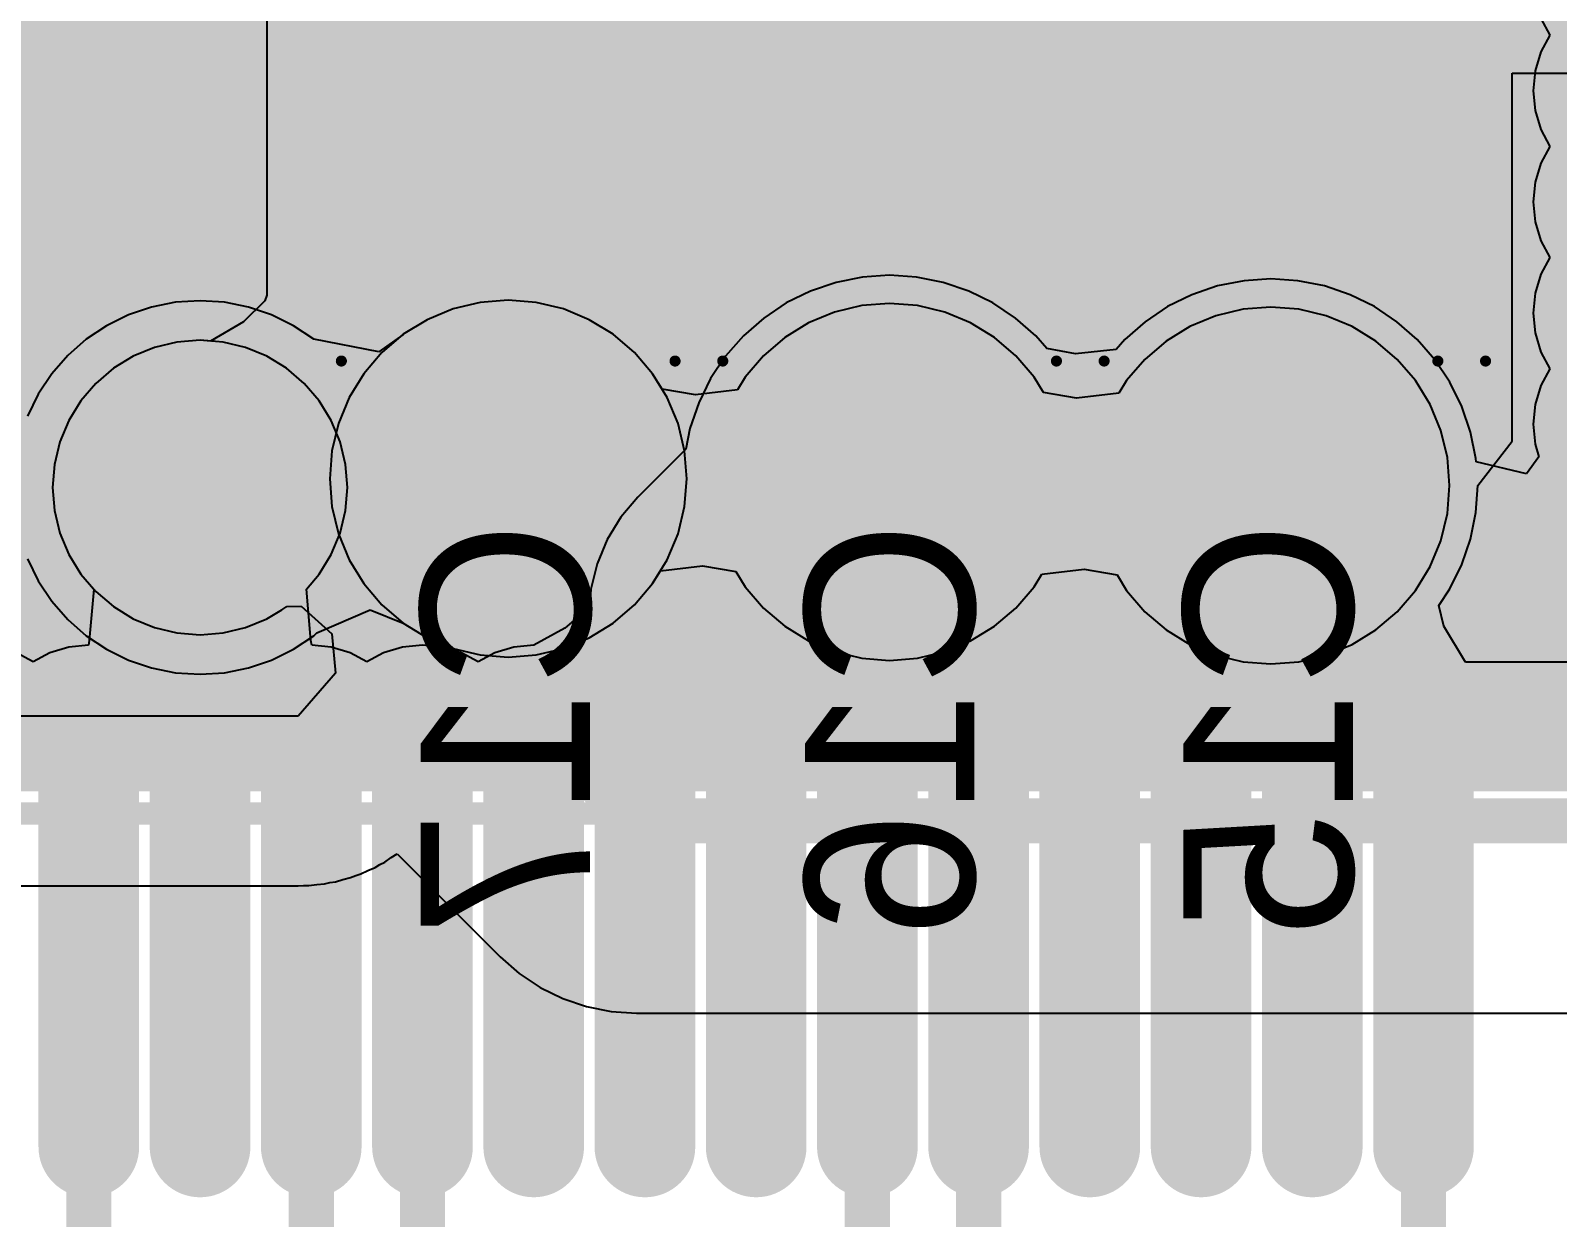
# Model space of a CAD drawing. Header units: millimetres. Extents: x 5.97 to 14.78, y 3.86 to 11.35.
# Drawn here: x 11.038 to 11.3082, y 6.4648 to 6.6749 of the extents above; entities that cross this region are included whole.
import ezdxf

# ---------------------------------------------------------------- set-up
doc = ezdxf.new("R2010")
doc.units = ezdxf.units.MM
doc.header["$MEASUREMENT"] = 0
for name, color, linetype in [('BottomLayer', 5, 'Continuous'), ('BottomOverlay', 54, 'Continuous'), ('BottomPaste', 16, 'Continuous'), ('BottomSolder', 6, 'Continuous'), ('Mechanical13', 56, 'Continuous'), ('Mechanical15', 56, 'Continuous'), ('Mechanical2', 216, 'Continuous'), ('MidLayer1', 16, 'Continuous'), ('MidLayer2', 76, 'Continuous'), ('MultiLayer', 9, 'Continuous'), ('TopLayer', 1, 'Continuous'), ('TopOverlay', 2, 'Continuous'), ('TopPaste', 8, 'Continuous'), ('TopSolder', 216, 'Continuous')]:
    doc.layers.add(name, color=color, linetype=linetype)

# ---------------------------------------------------------------- blocks, each defined once
blk = doc.blocks.new('TQG144_M_139')
at = {"layer": 'Mechanical13', "const_width": 0.00394}
blk.add_lwpolyline([(0.3937, 0.3937), (-0.3937, 0.3937)], dxfattribs=at)
at = {"layer": 'Mechanical13'}
for points, const_width in [([(-0.33858, 0.35827, 1), (-0.37795, 0.35827, 1)], 0.00394), ([(-0.33957, 0.35827, 1), (-0.3376, 0.35827, 1)], 0.00197)]:
    blk.add_lwpolyline(points, format="xyb", close=True, dxfattribs=dict(at, const_width=const_width))
at = {"layer": 'TopLayer', "const_width": 0.01181}
for points in [[(-0.34449, 0.45276), (-0.34449, 0.38189)], [(-0.3248, 0.45276), (-0.3248, 0.38189)], [(-0.30512, 0.45276), (-0.30512, 0.38189)], [(-0.28543, 0.45276), (-0.28543, 0.38189)], [(-0.26575, 0.45276), (-0.26575, 0.38189)], [(-0.24606, 0.45276), (-0.24606, 0.38189)], [(-0.22638, 0.45276), (-0.22638, 0.38189)], [(-0.20669, 0.45276), (-0.20669, 0.38189)], [(-0.18701, 0.45276), (-0.18701, 0.38189)], [(-0.16732, 0.45276), (-0.16732, 0.38189)], [(-0.14764, 0.45276), (-0.14764, 0.38189)], [(-0.12795, 0.45276), (-0.12795, 0.38189)], [(-0.10827, 0.45276), (-0.10827, 0.38189)]]:
    blk.add_lwpolyline(points, dxfattribs=at)
at = {"layer": 'TopLayer', "const_width": 0.00591}
for points in [[(-0.34744, 0.45276, 1), (-0.34154, 0.45276, 1)], [(-0.32776, 0.45276, 1), (-0.32185, 0.45276, 1)], [(-0.30807, 0.45276, 1), (-0.30217, 0.45276, 1)], [(-0.28839, 0.45276, 1), (-0.28248, 0.45276, 1)], [(-0.2687, 0.45276, 1), (-0.2628, 0.45276, 1)], [(-0.24902, 0.45276, 1), (-0.24311, 0.45276, 1)], [(-0.22933, 0.45276, 1), (-0.22343, 0.45276, 1)], [(-0.20965, 0.45276, 1), (-0.20374, 0.45276, 1)], [(-0.18996, 0.45276, 1), (-0.18406, 0.45276, 1)], [(-0.17028, 0.45276, 1), (-0.16437, 0.45276, 1)], [(-0.15059, 0.45276, 1), (-0.14469, 0.45276, 1)], [(-0.13091, 0.45276, 1), (-0.125, 0.45276, 1)], [(-0.11122, 0.45276, 1), (-0.10532, 0.45276, 1)], [(-0.34744, 0.38189, 1), (-0.34154, 0.38189, 1)], [(-0.32776, 0.38189, 1), (-0.32185, 0.38189, 1)], [(-0.30807, 0.38189, 1), (-0.30217, 0.38189, 1)], [(-0.28839, 0.38189, 1), (-0.28248, 0.38189, 1)], [(-0.2687, 0.38189, 1), (-0.2628, 0.38189, 1)], [(-0.24902, 0.38189, 1), (-0.24311, 0.38189, 1)], [(-0.22933, 0.38189, 1), (-0.22343, 0.38189, 1)], [(-0.20965, 0.38189, 1), (-0.20374, 0.38189, 1)], [(-0.18996, 0.38189, 1), (-0.18406, 0.38189, 1)], [(-0.17028, 0.38189, 1), (-0.16437, 0.38189, 1)], [(-0.15059, 0.38189, 1), (-0.14469, 0.38189, 1)], [(-0.13091, 0.38189, 1), (-0.125, 0.38189, 1)], [(-0.11122, 0.38189, 1), (-0.10532, 0.38189, 1)]]:
    blk.add_lwpolyline(points, format="xyb", close=True, dxfattribs=at)
at = {"layer": 'TopOverlay', "const_width": 0.00787}
for points in [[(-0.36024, 0.36024), (-0.36024, -0.36024)], [(0.36024, 0.36024), (-0.36024, 0.36024)]]:
    blk.add_lwpolyline(points, dxfattribs=at)
at = {"layer": 'TopOverlay'}
for points, const_width in [([(-0.3622, 0.36024, 1), (-0.35827, 0.36024, 1)], 0.00394), ([(-0.3622, 0.36024, 1), (-0.35827, 0.36024, 1)], 0.00394), ([(-0.30906, 0.32087, 1), (-0.33268, 0.32087, 1)], 0.02362), ([(-0.33858, 0.32087, 1), (-0.32677, 0.32087, 1)], 0.01181), ([(-0.31496, 0.32087, 1), (-0.30315, 0.32087, 1)], 0.01181)]:
    blk.add_lwpolyline(points, format="xyb", close=True, dxfattribs=dict(at, const_width=const_width))
at = {"layer": 'TopPaste', "const_width": 0.01781}
for points in [[(-0.34449, 0.45276), (-0.34449, 0.38189)], [(-0.3248, 0.45276), (-0.3248, 0.38189)], [(-0.30512, 0.45276), (-0.30512, 0.38189)], [(-0.28543, 0.45276), (-0.28543, 0.38189)], [(-0.26575, 0.45276), (-0.26575, 0.38189)], [(-0.24606, 0.45276), (-0.24606, 0.38189)], [(-0.22638, 0.45276), (-0.22638, 0.38189)], [(-0.20669, 0.45276), (-0.20669, 0.38189)], [(-0.18701, 0.45276), (-0.18701, 0.38189)], [(-0.16732, 0.45276), (-0.16732, 0.38189)], [(-0.14764, 0.45276), (-0.14764, 0.38189)], [(-0.12795, 0.45276), (-0.12795, 0.38189)], [(-0.10827, 0.45276), (-0.10827, 0.38189)]]:
    blk.add_lwpolyline(points, dxfattribs=at)
at = {"layer": 'TopPaste', "const_width": 0.00891}
for points in [[(-0.34894, 0.45276, 1), (-0.34004, 0.45276, 1)], [(-0.32926, 0.45276, 1), (-0.32035, 0.45276, 1)], [(-0.30957, 0.45276, 1), (-0.30067, 0.45276, 1)], [(-0.28989, 0.45276, 1), (-0.28098, 0.45276, 1)], [(-0.2702, 0.45276, 1), (-0.2613, 0.45276, 1)], [(-0.25052, 0.45276, 1), (-0.24161, 0.45276, 1)], [(-0.23083, 0.45276, 1), (-0.22193, 0.45276, 1)], [(-0.21115, 0.45276, 1), (-0.20224, 0.45276, 1)], [(-0.19146, 0.45276, 1), (-0.18256, 0.45276, 1)], [(-0.17178, 0.45276, 1), (-0.16287, 0.45276, 1)], [(-0.15209, 0.45276, 1), (-0.14319, 0.45276, 1)], [(-0.13241, 0.45276, 1), (-0.1235, 0.45276, 1)], [(-0.11272, 0.45276, 1), (-0.10382, 0.45276, 1)], [(-0.34894, 0.38189, 1), (-0.34004, 0.38189, 1)], [(-0.32926, 0.38189, 1), (-0.32035, 0.38189, 1)], [(-0.30957, 0.38189, 1), (-0.30067, 0.38189, 1)], [(-0.28989, 0.38189, 1), (-0.28098, 0.38189, 1)], [(-0.2702, 0.38189, 1), (-0.2613, 0.38189, 1)], [(-0.25052, 0.38189, 1), (-0.24161, 0.38189, 1)], [(-0.23083, 0.38189, 1), (-0.22193, 0.38189, 1)], [(-0.21115, 0.38189, 1), (-0.20224, 0.38189, 1)], [(-0.19146, 0.38189, 1), (-0.18256, 0.38189, 1)], [(-0.17178, 0.38189, 1), (-0.16287, 0.38189, 1)], [(-0.15209, 0.38189, 1), (-0.14319, 0.38189, 1)], [(-0.13241, 0.38189, 1), (-0.1235, 0.38189, 1)], [(-0.11272, 0.38189, 1), (-0.10382, 0.38189, 1)]]:
    blk.add_lwpolyline(points, format="xyb", close=True, dxfattribs=at)
at = {"layer": 'TopSolder', "const_width": 0.01681}
for points in [[(-0.34449, 0.45276), (-0.34449, 0.38189)], [(-0.3248, 0.45276), (-0.3248, 0.38189)], [(-0.30512, 0.45276), (-0.30512, 0.38189)], [(-0.28543, 0.45276), (-0.28543, 0.38189)], [(-0.26575, 0.45276), (-0.26575, 0.38189)], [(-0.24606, 0.45276), (-0.24606, 0.38189)], [(-0.22638, 0.45276), (-0.22638, 0.38189)], [(-0.20669, 0.45276), (-0.20669, 0.38189)], [(-0.18701, 0.45276), (-0.18701, 0.38189)], [(-0.16732, 0.45276), (-0.16732, 0.38189)], [(-0.14764, 0.45276), (-0.14764, 0.38189)], [(-0.12795, 0.45276), (-0.12795, 0.38189)], [(-0.10827, 0.45276), (-0.10827, 0.38189)]]:
    blk.add_lwpolyline(points, dxfattribs=at)
at = {"layer": 'TopSolder', "const_width": 0.00841}
for points in [[(-0.34869, 0.45276, 1), (-0.34029, 0.45276, 1)], [(-0.32901, 0.45276, 1), (-0.3206, 0.45276, 1)], [(-0.30932, 0.45276, 1), (-0.30092, 0.45276, 1)], [(-0.28964, 0.45276, 1), (-0.28123, 0.45276, 1)], [(-0.26995, 0.45276, 1), (-0.26155, 0.45276, 1)], [(-0.25027, 0.45276, 1), (-0.24186, 0.45276, 1)], [(-0.23058, 0.45276, 1), (-0.22218, 0.45276, 1)], [(-0.2109, 0.45276, 1), (-0.20249, 0.45276, 1)], [(-0.19121, 0.45276, 1), (-0.18281, 0.45276, 1)], [(-0.17153, 0.45276, 1), (-0.16312, 0.45276, 1)], [(-0.15184, 0.45276, 1), (-0.14344, 0.45276, 1)], [(-0.13216, 0.45276, 1), (-0.12375, 0.45276, 1)], [(-0.11247, 0.45276, 1), (-0.10407, 0.45276, 1)], [(-0.34869, 0.38189, 1), (-0.34029, 0.38189, 1)], [(-0.32901, 0.38189, 1), (-0.3206, 0.38189, 1)], [(-0.30932, 0.38189, 1), (-0.30092, 0.38189, 1)], [(-0.28964, 0.38189, 1), (-0.28123, 0.38189, 1)], [(-0.26995, 0.38189, 1), (-0.26155, 0.38189, 1)], [(-0.25027, 0.38189, 1), (-0.24186, 0.38189, 1)], [(-0.23058, 0.38189, 1), (-0.22218, 0.38189, 1)], [(-0.2109, 0.38189, 1), (-0.20249, 0.38189, 1)], [(-0.19121, 0.38189, 1), (-0.18281, 0.38189, 1)], [(-0.17153, 0.38189, 1), (-0.16312, 0.38189, 1)], [(-0.15184, 0.38189, 1), (-0.14344, 0.38189, 1)], [(-0.13216, 0.38189, 1), (-0.12375, 0.38189, 1)], [(-0.11247, 0.38189, 1), (-0.10407, 0.38189, 1)]]:
    blk.add_lwpolyline(points, format="xyb", close=True, dxfattribs=at)
blk = doc.blocks.new('0603C_B_195')
at = {"layer": 'BottomLayer'}
for points in [[(-0.04331, 0.0187), (-0.04331, -0.0187), (-0.00984, 0.0187), (-0.00984, -0.0187)], [(0.00984, 0.0187), (0.00984, -0.0187), (0.04331, 0.0187), (0.04331, -0.0187)]]:
    blk.add_solid(points, dxfattribs=at)
at = {"layer": 'BottomOverlay', "const_width": 0.00394}
for points in [[(0.05315, 0.02362), (-0.05315, 0.02362)], [(-0.05315, -0.02362), (-0.05315, 0.02362)], [(0.05315, -0.02362), (0.05315, 0.02362)], [(0.05315, -0.02362), (-0.05315, -0.02362)]]:
    blk.add_lwpolyline(points, dxfattribs=at)
at = {"layer": 'BottomOverlay', "const_width": 0.00197}
for points in [[(-0.05413, 0.02362, 1), (-0.05217, 0.02362, 1)], [(-0.05413, 0.02362, 1), (-0.05217, 0.02362, 1)], [(0.05217, 0.02362, 1), (0.05413, 0.02362, 1)], [(0.05217, 0.02362, 1), (0.05413, 0.02362, 1)], [(-0.05413, -0.02362, 1), (-0.05217, -0.02362, 1)], [(-0.05413, -0.02362, 1), (-0.05217, -0.02362, 1)], [(0.05217, -0.02362, 1), (0.05413, -0.02362, 1)], [(0.05217, -0.02362, 1), (0.05413, -0.02362, 1)]]:
    blk.add_lwpolyline(points, format="xyb", close=True, dxfattribs=at)
at = {"layer": 'BottomPaste'}
for points in [[(-0.04631, 0.0217), (-0.04631, -0.0217), (-0.00684, 0.0217), (-0.00684, -0.0217)], [(0.00684, 0.0217), (0.00684, -0.0217), (0.04631, 0.0217), (0.04631, -0.0217)]]:
    blk.add_solid(points, dxfattribs=at)
at = {"layer": 'BottomSolder'}
for points in [[(-0.04581, 0.0212), (-0.04581, -0.0212), (-0.00734, 0.0212), (-0.00734, -0.0212)], [(0.00734, 0.0212), (0.00734, -0.0212), (0.04581, 0.0212), (0.04581, -0.0212)]]:
    blk.add_solid(points, dxfattribs=at)
at = {"layer": 'Mechanical13', "const_width": 0.00394}
for points in [[(-0.03346, -0.01772), (-0.03346, 0.01772)], [(0.03346, 0.01772), (-0.03346, 0.01772)], [(0.03346, -0.01772), (0.03346, 0.01772)], [(0.03346, -0.01772), (-0.03346, -0.01772)]]:
    blk.add_lwpolyline(points, dxfattribs=at)
at = {"layer": 'Mechanical13', "const_width": 0.00197}
for points in [[(-0.03445, 0.01772, 1), (-0.03248, 0.01772, 1)], [(-0.03445, 0.01772, 1), (-0.03248, 0.01772, 1)], [(0.03248, 0.01772, 1), (0.03445, 0.01772, 1)], [(0.03248, 0.01772, 1), (0.03445, 0.01772, 1)], [(-0.03445, -0.01772, 1), (-0.03248, -0.01772, 1)], [(-0.03445, -0.01772, 1), (-0.03248, -0.01772, 1)], [(0.03248, -0.01772, 1), (0.03445, -0.01772, 1)], [(0.03248, -0.01772, 1), (0.03445, -0.01772, 1)]]:
    blk.add_lwpolyline(points, format="xyb", close=True, dxfattribs=at)
at = {"layer": 'Mechanical15'}
for points, const_width in [([(-0.05315, -0.02953), (-0.05315, 0.02953)], 0.00197), ([(0.05315, 0.02953), (-0.05315, 0.02953)], 0.00197), ([(0.05315, -0.02953), (0.05315, 0.02953)], 0.00197), ([(0, -0.01772), (0, 0.01772)], 0.00394), ([(0.01772, 0), (-0.01772, 0)], 0.00394), ([(0.05315, -0.02953), (-0.05315, -0.02953)], 0.00197)]:
    blk.add_lwpolyline(points, dxfattribs=dict(at, const_width=const_width))
for points, const_width in [([(-0.05364, 0.02953, 1), (-0.05266, 0.02953, 1)], 0.000984), ([(-0.05364, 0.02953, 1), (-0.05266, 0.02953, 1)], 0.000984), ([(0.05266, 0.02953, 1), (0.05364, 0.02953, 1)], 0.000984), ([(0.05266, 0.02953, 1), (0.05364, 0.02953, 1)], 0.000984), ([(-0.00098, 0.01772, 1), (0.00098, 0.01772, 1)], 0.00197), ([(-0.0187, 0, 1), (-0.01673, 0, 1)], 0.00197), ([(0.01673, 0, 1), (0.0187, 0, 1)], 0.00197), ([(-0.00098, -0.01772, 1), (0.00098, -0.01772, 1)], 0.00197), ([(-0.05364, -0.02953, 1), (-0.05266, -0.02953, 1)], 0.000984), ([(-0.05364, -0.02953, 1), (-0.05266, -0.02953, 1)], 0.000984), ([(0.05266, -0.02953, 1), (0.05364, -0.02953, 1)], 0.000984), ([(0.05266, -0.02953, 1), (0.05364, -0.02953, 1)], 0.000984)]:
    blk.add_lwpolyline(points, format="xyb", close=True, dxfattribs=dict(at, const_width=const_width))
blk = doc.blocks.new('0603C_B_198')
at = {"layer": 'BottomLayer'}
for points in [[(-0.04331, 0.0187), (-0.04331, -0.0187), (-0.00984, 0.0187), (-0.00984, -0.0187)], [(0.00984, 0.0187), (0.00984, -0.0187), (0.04331, 0.0187), (0.04331, -0.0187)]]:
    blk.add_solid(points, dxfattribs=at)
at = {"layer": 'BottomOverlay', "const_width": 0.00394}
for points in [[(0.05315, 0.02362), (-0.05315, 0.02362)], [(-0.05315, -0.02362), (-0.05315, 0.02362)], [(0.05315, -0.02362), (0.05315, 0.02362)], [(0.05315, -0.02362), (-0.05315, -0.02362)]]:
    blk.add_lwpolyline(points, dxfattribs=at)
at = {"layer": 'BottomOverlay', "const_width": 0.00197}
for points in [[(-0.05413, 0.02362, 1), (-0.05217, 0.02362, 1)], [(-0.05413, 0.02362, 1), (-0.05217, 0.02362, 1)], [(0.05217, 0.02362, 1), (0.05413, 0.02362, 1)], [(0.05217, 0.02362, 1), (0.05413, 0.02362, 1)], [(-0.05413, -0.02362, 1), (-0.05217, -0.02362, 1)], [(-0.05413, -0.02362, 1), (-0.05217, -0.02362, 1)], [(0.05217, -0.02362, 1), (0.05413, -0.02362, 1)], [(0.05217, -0.02362, 1), (0.05413, -0.02362, 1)]]:
    blk.add_lwpolyline(points, format="xyb", close=True, dxfattribs=at)
at = {"layer": 'BottomPaste'}
for points in [[(-0.04631, 0.0217), (-0.04631, -0.0217), (-0.00684, 0.0217), (-0.00684, -0.0217)], [(0.00684, 0.0217), (0.00684, -0.0217), (0.04631, 0.0217), (0.04631, -0.0217)]]:
    blk.add_solid(points, dxfattribs=at)
at = {"layer": 'BottomSolder'}
for points in [[(-0.04581, 0.0212), (-0.04581, -0.0212), (-0.00734, 0.0212), (-0.00734, -0.0212)], [(0.00734, 0.0212), (0.00734, -0.0212), (0.04581, 0.0212), (0.04581, -0.0212)]]:
    blk.add_solid(points, dxfattribs=at)
at = {"layer": 'Mechanical13', "const_width": 0.00394}
for points in [[(-0.03346, -0.01772), (-0.03346, 0.01772)], [(0.03346, 0.01772), (-0.03346, 0.01772)], [(0.03346, -0.01772), (0.03346, 0.01772)], [(0.03346, -0.01772), (-0.03346, -0.01772)]]:
    blk.add_lwpolyline(points, dxfattribs=at)
at = {"layer": 'Mechanical13', "const_width": 0.00197}
for points in [[(-0.03445, 0.01772, 1), (-0.03248, 0.01772, 1)], [(-0.03445, 0.01772, 1), (-0.03248, 0.01772, 1)], [(0.03248, 0.01772, 1), (0.03445, 0.01772, 1)], [(0.03248, 0.01772, 1), (0.03445, 0.01772, 1)], [(-0.03445, -0.01772, 1), (-0.03248, -0.01772, 1)], [(-0.03445, -0.01772, 1), (-0.03248, -0.01772, 1)], [(0.03248, -0.01772, 1), (0.03445, -0.01772, 1)], [(0.03248, -0.01772, 1), (0.03445, -0.01772, 1)]]:
    blk.add_lwpolyline(points, format="xyb", close=True, dxfattribs=at)
at = {"layer": 'Mechanical15'}
for points, const_width in [([(-0.05315, -0.02953), (-0.05315, 0.02953)], 0.00197), ([(0.05315, 0.02953), (-0.05315, 0.02953)], 0.00197), ([(0.05315, -0.02953), (0.05315, 0.02953)], 0.00197), ([(0, -0.01772), (0, 0.01772)], 0.00394), ([(0.01772, 0), (-0.01772, 0)], 0.00394), ([(0.05315, -0.02953), (-0.05315, -0.02953)], 0.00197)]:
    blk.add_lwpolyline(points, dxfattribs=dict(at, const_width=const_width))
for points, const_width in [([(-0.05364, 0.02953, 1), (-0.05266, 0.02953, 1)], 0.000984), ([(-0.05364, 0.02953, 1), (-0.05266, 0.02953, 1)], 0.000984), ([(0.05266, 0.02953, 1), (0.05364, 0.02953, 1)], 0.000984), ([(0.05266, 0.02953, 1), (0.05364, 0.02953, 1)], 0.000984), ([(-0.00098, 0.01772, 1), (0.00098, 0.01772, 1)], 0.00197), ([(-0.0187, 0, 1), (-0.01673, 0, 1)], 0.00197), ([(0.01673, 0, 1), (0.0187, 0, 1)], 0.00197), ([(-0.00098, -0.01772, 1), (0.00098, -0.01772, 1)], 0.00197), ([(-0.05364, -0.02953, 1), (-0.05266, -0.02953, 1)], 0.000984), ([(-0.05364, -0.02953, 1), (-0.05266, -0.02953, 1)], 0.000984), ([(0.05266, -0.02953, 1), (0.05364, -0.02953, 1)], 0.000984), ([(0.05266, -0.02953, 1), (0.05364, -0.02953, 1)], 0.000984)]:
    blk.add_lwpolyline(points, format="xyb", close=True, dxfattribs=dict(at, const_width=const_width))
blk = doc.blocks.new('0603C_B_202')
at = {"layer": 'BottomLayer'}
for points in [[(-0.04331, 0.0187), (-0.04331, -0.0187), (-0.00984, 0.0187), (-0.00984, -0.0187)], [(0.00984, 0.0187), (0.00984, -0.0187), (0.04331, 0.0187), (0.04331, -0.0187)]]:
    blk.add_solid(points, dxfattribs=at)
at = {"layer": 'BottomOverlay', "const_width": 0.00394}
for points in [[(0.05315, 0.02362), (-0.05315, 0.02362)], [(-0.05315, -0.02362), (-0.05315, 0.02362)], [(0.05315, -0.02362), (0.05315, 0.02362)], [(0.05315, -0.02362), (-0.05315, -0.02362)]]:
    blk.add_lwpolyline(points, dxfattribs=at)
at = {"layer": 'BottomOverlay', "const_width": 0.00197}
for points in [[(-0.05413, 0.02362, 1), (-0.05217, 0.02362, 1)], [(-0.05413, 0.02362, 1), (-0.05217, 0.02362, 1)], [(0.05217, 0.02362, 1), (0.05413, 0.02362, 1)], [(0.05217, 0.02362, 1), (0.05413, 0.02362, 1)], [(-0.05413, -0.02362, 1), (-0.05217, -0.02362, 1)], [(-0.05413, -0.02362, 1), (-0.05217, -0.02362, 1)], [(0.05217, -0.02362, 1), (0.05413, -0.02362, 1)], [(0.05217, -0.02362, 1), (0.05413, -0.02362, 1)]]:
    blk.add_lwpolyline(points, format="xyb", close=True, dxfattribs=at)
at = {"layer": 'BottomPaste'}
for points in [[(-0.04631, 0.0217), (-0.04631, -0.0217), (-0.00684, 0.0217), (-0.00684, -0.0217)], [(0.00684, 0.0217), (0.00684, -0.0217), (0.04631, 0.0217), (0.04631, -0.0217)]]:
    blk.add_solid(points, dxfattribs=at)
at = {"layer": 'BottomSolder'}
for points in [[(-0.04581, 0.0212), (-0.04581, -0.0212), (-0.00734, 0.0212), (-0.00734, -0.0212)], [(0.00734, 0.0212), (0.00734, -0.0212), (0.04581, 0.0212), (0.04581, -0.0212)]]:
    blk.add_solid(points, dxfattribs=at)
at = {"layer": 'Mechanical13', "const_width": 0.00394}
for points in [[(-0.03346, -0.01772), (-0.03346, 0.01772)], [(0.03346, 0.01772), (-0.03346, 0.01772)], [(0.03346, -0.01772), (0.03346, 0.01772)], [(0.03346, -0.01772), (-0.03346, -0.01772)]]:
    blk.add_lwpolyline(points, dxfattribs=at)
at = {"layer": 'Mechanical13', "const_width": 0.00197}
for points in [[(-0.03445, 0.01772, 1), (-0.03248, 0.01772, 1)], [(-0.03445, 0.01772, 1), (-0.03248, 0.01772, 1)], [(0.03248, 0.01772, 1), (0.03445, 0.01772, 1)], [(0.03248, 0.01772, 1), (0.03445, 0.01772, 1)], [(-0.03445, -0.01772, 1), (-0.03248, -0.01772, 1)], [(-0.03445, -0.01772, 1), (-0.03248, -0.01772, 1)], [(0.03248, -0.01772, 1), (0.03445, -0.01772, 1)], [(0.03248, -0.01772, 1), (0.03445, -0.01772, 1)]]:
    blk.add_lwpolyline(points, format="xyb", close=True, dxfattribs=at)
at = {"layer": 'Mechanical15'}
for points, const_width in [([(-0.05315, -0.02953), (-0.05315, 0.02953)], 0.00197), ([(0.05315, 0.02953), (-0.05315, 0.02953)], 0.00197), ([(0.05315, -0.02953), (0.05315, 0.02953)], 0.00197), ([(0, -0.01772), (0, 0.01772)], 0.00394), ([(0.01772, 0), (-0.01772, 0)], 0.00394), ([(0.05315, -0.02953), (-0.05315, -0.02953)], 0.00197)]:
    blk.add_lwpolyline(points, dxfattribs=dict(at, const_width=const_width))
for points, const_width in [([(-0.05364, 0.02953, 1), (-0.05266, 0.02953, 1)], 0.000984), ([(-0.05364, 0.02953, 1), (-0.05266, 0.02953, 1)], 0.000984), ([(0.05266, 0.02953, 1), (0.05364, 0.02953, 1)], 0.000984), ([(0.05266, 0.02953, 1), (0.05364, 0.02953, 1)], 0.000984), ([(-0.00098, 0.01772, 1), (0.00098, 0.01772, 1)], 0.00197), ([(-0.0187, 0, 1), (-0.01673, 0, 1)], 0.00197), ([(0.01673, 0, 1), (0.0187, 0, 1)], 0.00197), ([(-0.00098, -0.01772, 1), (0.00098, -0.01772, 1)], 0.00197), ([(-0.05364, -0.02953, 1), (-0.05266, -0.02953, 1)], 0.000984), ([(-0.05364, -0.02953, 1), (-0.05266, -0.02953, 1)], 0.000984), ([(0.05266, -0.02953, 1), (0.05364, -0.02953, 1)], 0.000984), ([(0.05266, -0.02953, 1), (0.05364, -0.02953, 1)], 0.000984)]:
    blk.add_lwpolyline(points, format="xyb", close=True, dxfattribs=dict(at, const_width=const_width))
blk = doc.blocks.new('0603C_B_207')
at = {"layer": 'BottomLayer'}
for points in [[(-0.04331, 0.0187), (-0.04331, -0.0187), (-0.00984, 0.0187), (-0.00984, -0.0187)], [(0.00984, 0.0187), (0.00984, -0.0187), (0.04331, 0.0187), (0.04331, -0.0187)]]:
    blk.add_solid(points, dxfattribs=at)
at = {"layer": 'BottomOverlay', "const_width": 0.00394}
for points in [[(0.05315, 0.02362), (-0.05315, 0.02362)], [(-0.05315, -0.02362), (-0.05315, 0.02362)], [(0.05315, -0.02362), (0.05315, 0.02362)], [(0.05315, -0.02362), (-0.05315, -0.02362)]]:
    blk.add_lwpolyline(points, dxfattribs=at)
at = {"layer": 'BottomOverlay', "const_width": 0.00197}
for points in [[(-0.05413, 0.02362, 1), (-0.05217, 0.02362, 1)], [(-0.05413, 0.02362, 1), (-0.05217, 0.02362, 1)], [(0.05217, 0.02362, 1), (0.05413, 0.02362, 1)], [(0.05217, 0.02362, 1), (0.05413, 0.02362, 1)], [(-0.05413, -0.02362, 1), (-0.05217, -0.02362, 1)], [(-0.05413, -0.02362, 1), (-0.05217, -0.02362, 1)], [(0.05217, -0.02362, 1), (0.05413, -0.02362, 1)], [(0.05217, -0.02362, 1), (0.05413, -0.02362, 1)]]:
    blk.add_lwpolyline(points, format="xyb", close=True, dxfattribs=at)
at = {"layer": 'BottomPaste'}
for points in [[(-0.04631, 0.0217), (-0.04631, -0.0217), (-0.00684, 0.0217), (-0.00684, -0.0217)], [(0.00684, 0.0217), (0.00684, -0.0217), (0.04631, 0.0217), (0.04631, -0.0217)]]:
    blk.add_solid(points, dxfattribs=at)
at = {"layer": 'BottomSolder'}
for points in [[(-0.04581, 0.0212), (-0.04581, -0.0212), (-0.00734, 0.0212), (-0.00734, -0.0212)], [(0.00734, 0.0212), (0.00734, -0.0212), (0.04581, 0.0212), (0.04581, -0.0212)]]:
    blk.add_solid(points, dxfattribs=at)
at = {"layer": 'Mechanical13', "const_width": 0.00394}
for points in [[(-0.03346, -0.01772), (-0.03346, 0.01772)], [(0.03346, 0.01772), (-0.03346, 0.01772)], [(0.03346, -0.01772), (0.03346, 0.01772)], [(0.03346, -0.01772), (-0.03346, -0.01772)]]:
    blk.add_lwpolyline(points, dxfattribs=at)
at = {"layer": 'Mechanical13', "const_width": 0.00197}
for points in [[(-0.03445, 0.01772, 1), (-0.03248, 0.01772, 1)], [(-0.03445, 0.01772, 1), (-0.03248, 0.01772, 1)], [(0.03248, 0.01772, 1), (0.03445, 0.01772, 1)], [(0.03248, 0.01772, 1), (0.03445, 0.01772, 1)], [(-0.03445, -0.01772, 1), (-0.03248, -0.01772, 1)], [(-0.03445, -0.01772, 1), (-0.03248, -0.01772, 1)], [(0.03248, -0.01772, 1), (0.03445, -0.01772, 1)], [(0.03248, -0.01772, 1), (0.03445, -0.01772, 1)]]:
    blk.add_lwpolyline(points, format="xyb", close=True, dxfattribs=at)
at = {"layer": 'Mechanical15'}
for points, const_width in [([(-0.05315, -0.02953), (-0.05315, 0.02953)], 0.00197), ([(0.05315, 0.02953), (-0.05315, 0.02953)], 0.00197), ([(0.05315, -0.02953), (0.05315, 0.02953)], 0.00197), ([(0, -0.01772), (0, 0.01772)], 0.00394), ([(0.01772, 0), (-0.01772, 0)], 0.00394), ([(0.05315, -0.02953), (-0.05315, -0.02953)], 0.00197)]:
    blk.add_lwpolyline(points, dxfattribs=dict(at, const_width=const_width))
for points, const_width in [([(-0.05364, 0.02953, 1), (-0.05266, 0.02953, 1)], 0.000984), ([(-0.05364, 0.02953, 1), (-0.05266, 0.02953, 1)], 0.000984), ([(0.05266, 0.02953, 1), (0.05364, 0.02953, 1)], 0.000984), ([(0.05266, 0.02953, 1), (0.05364, 0.02953, 1)], 0.000984), ([(-0.00098, 0.01772, 1), (0.00098, 0.01772, 1)], 0.00197), ([(-0.0187, 0, 1), (-0.01673, 0, 1)], 0.00197), ([(0.01673, 0, 1), (0.0187, 0, 1)], 0.00197), ([(-0.00098, -0.01772, 1), (0.00098, -0.01772, 1)], 0.00197), ([(-0.05364, -0.02953, 1), (-0.05266, -0.02953, 1)], 0.000984), ([(-0.05364, -0.02953, 1), (-0.05266, -0.02953, 1)], 0.000984), ([(0.05266, -0.02953, 1), (0.05364, -0.02953, 1)], 0.000984), ([(0.05266, -0.02953, 1), (0.05364, -0.02953, 1)], 0.000984)]:
    blk.add_lwpolyline(points, format="xyb", close=True, dxfattribs=dict(at, const_width=const_width))

msp = doc.modelspace()

# ---------------------------------------------------------------- linework, layer by layer
at = {"layer": 'BottomLayer'}
for p, q in [((11.0798, 6.6837), (11.0798, 6.62805)), ((11.3002, 6.60224), (11.3002, 6.66739)), ((11.3002, 6.66739), (11.3557, 6.66739)), ((11.0794, 6.62709), (11.07562, 6.62333)), ((11.0798, 6.62805), (11.0794, 6.62709)), ((11.07562, 6.62333), (11.0698, 6.61994)), ((11.05989, 6.61881), (11.05611, 6.61725)), ((11.06387, 6.61977), (11.05989, 6.61881)), ((11.06795, 6.62009), (11.06387, 6.61977)), ((11.0698, 6.61994), (11.06795, 6.62009)), ((11.05611, 6.61725), (11.05262, 6.61511)), ((11.05262, 6.61511), (11.04951, 6.61245)), ((11.04951, 6.61245), (11.04685, 6.60934)), ((11.04685, 6.60934), (11.04471, 6.60585)), ((11.04471, 6.60585), (11.04315, 6.60207)), ((11.04315, 6.60207), (11.04219, 6.59809)), ((11.29408, 6.59435), (11.3002, 6.60224)), ((11.3002, 6.60224), (11.3002, 6.60224)), ((11.04219, 6.59809), (11.04187, 6.59401)), ((11.04187, 6.59401), (11.04219, 6.58993)), ((11.29377, 6.58958), (11.29408, 6.59435)), ((11.04219, 6.58993), (11.04315, 6.58595)), ((11.29283, 6.58489), (11.29377, 6.58958)), ((11.04315, 6.58595), (11.04471, 6.58217)), ((11.29129, 6.58036), (11.29283, 6.58489)), ((11.04471, 6.58217), (11.04685, 6.57868)), ((11.04685, 6.57868), (11.04951, 6.57557)), ((11.28918, 6.57606), (11.29129, 6.58036)), ((11.04951, 6.57557), (11.05262, 6.57291)), ((11.28719, 6.57309), (11.28918, 6.57606)), ((11.05262, 6.57291), (11.05611, 6.57077)), ((11.07979, 6.57077), (11.08241, 6.57237)), ((11.08241, 6.57237), (11.08333, 6.57291)), ((11.08333, 6.57291), (11.08584, 6.57301)), ((11.08584, 6.57301), (11.09131, 6.56811)), ((11.28809, 6.56948), (11.28719, 6.57309)), ((11.05611, 6.57077), (11.05989, 6.5692)), ((11.07601, 6.5692), (11.07979, 6.57077)), ((11.05989, 6.5692), (11.06387, 6.56825)), ((11.06387, 6.56825), (11.06795, 6.56793)), ((11.06795, 6.56793), (11.07203, 6.56825)), ((11.07203, 6.56825), (11.07601, 6.5692)), ((11.09131, 6.56811), (11.09196, 6.56113)), ((11.29193, 6.56309), (11.28809, 6.56948)), ((11.36655, 6.56309), (11.29193, 6.56309)), ((11.09196, 6.56113), (11.0853, 6.55355)), ((11.0853, 6.55355), (10.83664, 6.55355)), ((11.1018, 6.52847), (11.10287, 6.52913)), ((11.10287, 6.52913), (11.12109, 6.51091)), ((11.09768, 6.5262), (11.09896, 6.52673)), ((11.09896, 6.52673), (11.09979, 6.52724)), ((11.09979, 6.52724), (11.10066, 6.52767)), ((11.10066, 6.52767), (11.1018, 6.52847)), ((11.08724, 6.52352), (11.08862, 6.52371)), ((11.08862, 6.52371), (11.09001, 6.52382)), ((11.09001, 6.52382), (11.09095, 6.52405)), ((11.09095, 6.52405), (11.09192, 6.52419)), ((11.09192, 6.52419), (11.09324, 6.5246)), ((11.09324, 6.5246), (11.0946, 6.52493)), ((11.0946, 6.52493), (11.0955, 6.5253)), ((11.0955, 6.5253), (11.09643, 6.52559)), ((11.09643, 6.52559), (11.09768, 6.5262)), ((10.83664, 6.52345), (11.0853, 6.52345)), ((11.0853, 6.52345), (11.08627, 6.52353)), ((11.08627, 6.52353), (11.08724, 6.52352)), ((11.12109, 6.51091), (11.12444, 6.50797)), ((11.12444, 6.50797), (11.12814, 6.50549)), ((11.12814, 6.50549), (11.13214, 6.50352)), ((11.13214, 6.50352), (11.13636, 6.50209)), ((11.13636, 6.50209), (11.14073, 6.50122)), ((11.14073, 6.50122), (11.14518, 6.50093)), ((11.14518, 6.50093), (11.36437, 6.50093))]:
    msp.add_line(p, q, dxfattribs=at)
for points, const_width in [([(11.1225, 6.59557), (11.1225, 6.64297)], 0.012), ([(11.19, 6.595), (11.19, 6.64297)], 0.012), ([(11.2575, 6.59435), (11.2575, 6.64297)], 0.012), ([(11.1225, 6.55768), (11.1225, 6.59557)], 0.008), ([(11.1225, 6.55768), (11.14518, 6.535)], 0.008), ([(11.14518, 6.535), (11.38988, 6.535)], 0.008)]:
    msp.add_lwpolyline(points, dxfattribs=dict(at, const_width=const_width))
for points, const_width in [([(11.1195, 6.64297, 1), (11.1255, 6.64297, 1)], 0.006), ([(11.187, 6.64297, 1), (11.193, 6.64297, 1)], 0.006), ([(11.2545, 6.64297, 1), (11.2605, 6.64297, 1)], 0.006), ([(11.06095, 6.59401, 1), (11.07495, 6.59401, 1)], 0.014), ([(11.11625, 6.59557, 1), (11.12875, 6.59557, 1)], 0.0125), ([(11.18375, 6.595, 1), (11.19625, 6.595, 1)], 0.0125), ([(11.25125, 6.59435, 1), (11.26375, 6.59435, 1)], 0.0125), ([(11.1195, 6.59557, 1), (11.1255, 6.59557, 1)], 0.006), ([(11.1205, 6.59557, 1), (11.1245, 6.59557, 1)], 0.004), ([(11.187, 6.595, 1), (11.193, 6.595, 1)], 0.006), ([(11.2545, 6.59435, 1), (11.2605, 6.59435, 1)], 0.006), ([(11.1205, 6.55768, 1), (11.1245, 6.55768, 1)], 0.004), ([(11.1205, 6.55768, 1), (11.1245, 6.55768, 1)], 0.004), ([(11.14318, 6.535, 1), (11.14718, 6.535, 1)], 0.004), ([(11.14318, 6.535, 1), (11.14718, 6.535, 1)], 0.004)]:
    msp.add_lwpolyline(points, format="xyb", close=True, dxfattribs=dict(at, const_width=const_width))
at = {"layer": 'Mechanical2'}
msp.add_solid([(10.99, 6.54024), (11.93779, 6.54024), (10.99, 7.31977), (11.93779, 7.31977)], dxfattribs=at)
at = {"layer": 'MidLayer1'}
for p, q in [((11.11756, 6.62678), (11.11274, 6.62562)), ((11.1225, 6.62717), (11.11756, 6.62678)), ((11.12744, 6.62678), (11.1225, 6.62717)), ((11.13226, 6.62562), (11.12744, 6.62678)), ((11.19, 6.6266), (11.18506, 6.62621)), ((11.19494, 6.62621), (11.19, 6.6266)), ((11.10815, 6.62372), (11.10393, 6.62113)), ((11.11274, 6.62562), (11.10815, 6.62372)), ((11.13684, 6.62372), (11.13226, 6.62562)), ((11.14107, 6.62113), (11.13684, 6.62372)), ((11.18024, 6.62505), (11.17565, 6.62315)), ((11.18506, 6.62621), (11.18024, 6.62505)), ((11.19976, 6.62505), (11.19494, 6.62621)), ((11.20434, 6.62315), (11.19976, 6.62505)), ((11.24774, 6.6244), (11.24315, 6.62251)), ((11.25256, 6.62556), (11.24774, 6.6244)), ((11.2575, 6.62595), (11.25256, 6.62556)), ((11.26244, 6.62556), (11.2575, 6.62595)), ((11.26726, 6.6244), (11.26244, 6.62556)), ((11.27184, 6.62251), (11.26726, 6.6244)), ((11.10393, 6.62113), (11.10016, 6.61791)), ((11.14484, 6.61791), (11.14107, 6.62113)), ((11.17565, 6.62315), (11.17143, 6.62056)), ((11.20857, 6.62056), (11.20434, 6.62315)), ((11.24315, 6.62251), (11.23893, 6.61992)), ((11.27607, 6.61992), (11.27184, 6.62251)), ((11.17143, 6.62056), (11.16766, 6.61734)), ((11.21234, 6.61734), (11.20857, 6.62056)), ((11.23893, 6.61992), (11.23516, 6.6167)), ((11.27984, 6.6167), (11.27607, 6.61992)), ((11.10016, 6.61791), (11.09694, 6.61414)), ((11.14806, 6.61414), (11.14484, 6.61791)), ((11.16766, 6.61734), (11.16444, 6.61357)), ((11.21556, 6.61357), (11.21234, 6.61734)), ((11.23516, 6.6167), (11.23194, 6.61293)), ((11.28306, 6.61293), (11.27984, 6.6167)), ((11.09694, 6.61414), (11.09435, 6.60992)), ((11.14972, 6.61143), (11.14806, 6.61414)), ((11.16444, 6.61357), (11.16306, 6.61132)), ((11.21724, 6.61083), (11.21556, 6.61357)), ((11.23194, 6.61293), (11.23058, 6.61071)), ((11.28565, 6.6087), (11.28306, 6.61293)), ((11.15563, 6.61042), (11.14972, 6.61143)), ((11.16306, 6.61132), (11.15563, 6.61042)), ((11.22307, 6.60981), (11.21724, 6.61083)), ((11.23058, 6.61071), (11.22307, 6.60981)), ((11.09435, 6.60992), (11.09245, 6.60534)), ((11.28755, 6.60412), (11.28565, 6.6087)), ((11.09245, 6.60534), (11.09129, 6.60051)), ((11.28871, 6.5993), (11.28755, 6.60412)), ((11.09129, 6.60051), (11.0909, 6.59557)), ((11.2891, 6.59435), (11.28871, 6.5993)), ((11.0909, 6.59557), (11.09129, 6.59063)), ((11.28871, 6.58941), (11.2891, 6.59435)), ((11.09129, 6.59063), (11.09245, 6.58581)), ((11.28755, 6.58459), (11.28871, 6.58941)), ((11.09245, 6.58581), (11.09435, 6.58123)), ((11.28565, 6.58001), (11.28755, 6.58459)), ((11.09435, 6.58123), (11.09694, 6.577)), ((11.14806, 6.577), (11.14944, 6.57925)), ((11.14944, 6.57925), (11.15687, 6.58015)), ((11.15687, 6.58015), (11.16278, 6.57914)), ((11.16278, 6.57914), (11.16444, 6.57643)), ((11.21556, 6.57643), (11.21692, 6.57865)), ((11.21692, 6.57865), (11.22443, 6.57955)), ((11.22443, 6.57955), (11.23026, 6.57852)), ((11.23026, 6.57852), (11.23194, 6.57578)), ((11.28306, 6.57578), (11.28565, 6.58001)), ((11.09694, 6.577), (11.10016, 6.57323)), ((11.14484, 6.57323), (11.14806, 6.577)), ((11.16444, 6.57643), (11.16766, 6.57266)), ((11.21234, 6.57266), (11.21556, 6.57643)), ((11.23194, 6.57578), (11.23516, 6.57201)), ((11.27984, 6.57201), (11.28306, 6.57578)), ((11.10016, 6.57323), (11.10393, 6.57001)), ((11.14107, 6.57001), (11.14484, 6.57323)), ((11.16766, 6.57266), (11.17143, 6.56944)), ((11.20857, 6.56944), (11.21234, 6.57266)), ((11.10393, 6.57001), (11.10815, 6.56742)), ((11.13684, 6.56742), (11.14107, 6.57001)), ((11.23516, 6.57201), (11.23893, 6.56879)), ((11.27607, 6.56879), (11.27984, 6.57201)), ((11.10815, 6.56742), (11.11274, 6.56552)), ((11.13226, 6.56552), (11.13684, 6.56742)), ((11.17143, 6.56944), (11.17565, 6.56685)), ((11.20434, 6.56685), (11.20857, 6.56944)), ((11.23893, 6.56879), (11.24315, 6.5662)), ((11.27184, 6.5662), (11.27607, 6.56879)), ((11.11274, 6.56552), (11.11756, 6.56436)), ((11.11756, 6.56436), (11.1225, 6.56397)), ((11.1225, 6.56397), (11.12744, 6.56436)), ((11.12744, 6.56436), (11.13226, 6.56552)), ((11.17565, 6.56685), (11.18024, 6.56495)), ((11.18024, 6.56495), (11.18506, 6.56379)), ((11.19494, 6.56379), (11.19976, 6.56495)), ((11.19976, 6.56495), (11.20434, 6.56685)), ((11.24315, 6.5662), (11.24774, 6.5643)), ((11.24774, 6.5643), (11.25256, 6.56315)), ((11.26244, 6.56315), (11.26726, 6.5643)), ((11.26726, 6.5643), (11.27184, 6.5662)), ((11.18506, 6.56379), (11.19, 6.5634)), ((11.19, 6.5634), (11.19494, 6.56379)), ((11.25256, 6.56315), (11.2575, 6.56276)), ((11.2575, 6.56276), (11.26244, 6.56315))]:
    msp.add_line(p, q, dxfattribs=at)
for points, const_width in [([(11.05745, 6.59401, 1), (11.07845, 6.59401, 1)], 0.021), ([(11.11275, 6.59557, 1), (11.13225, 6.59557, 1)], 0.0195), ([(11.18025, 6.595, 1), (11.19975, 6.595, 1)], 0.0195), ([(11.24775, 6.59435, 1), (11.26725, 6.59435, 1)], 0.0195)]:
    msp.add_lwpolyline(points, format="xyb", close=True, dxfattribs=dict(at, const_width=const_width))
at = {"layer": 'MidLayer2'}
for p, q in [((11.06364, 6.6268), (11.05939, 6.62595)), ((11.06795, 6.62708), (11.06364, 6.6268)), ((11.07227, 6.6268), (11.06795, 6.62708)), ((11.07651, 6.62595), (11.07227, 6.6268)), ((11.11756, 6.62678), (11.11274, 6.62562)), ((11.1225, 6.62717), (11.11756, 6.62678)), ((11.12744, 6.62678), (11.1225, 6.62717)), ((11.13226, 6.62562), (11.12744, 6.62678)), ((11.0553, 6.62456), (11.05142, 6.62265)), ((11.05939, 6.62595), (11.0553, 6.62456)), ((11.08061, 6.62456), (11.07651, 6.62595)), ((11.08449, 6.62265), (11.08061, 6.62456)), ((11.10815, 6.62372), (11.10393, 6.62113)), ((11.11274, 6.62562), (11.10815, 6.62372)), ((11.13684, 6.62372), (11.13226, 6.62562)), ((11.14107, 6.62113), (11.13684, 6.62372)), ((11.05142, 6.62265), (11.04782, 6.62025)), ((11.08808, 6.62025), (11.08449, 6.62265)), ((11.10382, 6.62104), (11.0996, 6.61802)), ((11.10393, 6.62113), (11.10382, 6.62104)), ((11.14484, 6.61791), (11.14107, 6.62113)), ((11.04782, 6.62025), (11.04457, 6.61739)), ((11.0996, 6.61802), (11.08808, 6.62025)), ((11.04457, 6.61739), (11.04172, 6.61414)), ((11.14806, 6.61414), (11.14484, 6.61791)), ((11.04172, 6.61414), (11.03931, 6.61054)), ((11.15065, 6.60992), (11.14806, 6.61414)), ((11.03931, 6.61054), (11.0374, 6.60666)), ((11.15255, 6.60534), (11.15065, 6.60992)), ((11.15371, 6.60051), (11.15255, 6.60534)), ((11.1541, 6.59557), (11.15371, 6.60051)), ((11.15371, 6.59063), (11.1541, 6.59557)), ((11.15255, 6.58581), (11.15371, 6.59063)), ((11.15065, 6.58123), (11.15255, 6.58581)), ((11.0374, 6.58135), (11.03931, 6.57747)), ((11.14806, 6.577), (11.15065, 6.58123)), ((11.03931, 6.57747), (11.04172, 6.57388)), ((11.14484, 6.57323), (11.14806, 6.577)), ((11.04172, 6.57388), (11.04457, 6.57062)), ((11.08863, 6.56825), (11.09808, 6.57233)), ((11.09808, 6.57233), (11.10393, 6.57001)), ((11.14107, 6.57001), (11.14484, 6.57323)), ((11.04457, 6.57062), (11.04782, 6.56777)), ((11.10393, 6.57001), (11.10815, 6.56742)), ((11.13684, 6.56742), (11.14107, 6.57001)), ((11.04782, 6.56777), (11.05142, 6.56537)), ((11.08449, 6.56537), (11.08808, 6.56777)), ((11.08808, 6.56777), (11.08863, 6.56825)), ((11.10815, 6.56742), (11.11274, 6.56552)), ((11.13226, 6.56552), (11.13684, 6.56742)), ((11.05142, 6.56537), (11.0553, 6.56346)), ((11.08061, 6.56346), (11.08449, 6.56537)), ((11.11274, 6.56552), (11.11756, 6.56436)), ((11.11756, 6.56436), (11.1225, 6.56397)), ((11.1225, 6.56397), (11.12744, 6.56436)), ((11.12744, 6.56436), (11.13226, 6.56552)), ((11.0553, 6.56346), (11.05939, 6.56206)), ((11.05939, 6.56206), (11.06364, 6.56122)), ((11.07227, 6.56122), (11.07651, 6.56206)), ((11.07651, 6.56206), (11.08061, 6.56346)), ((11.06364, 6.56122), (11.06795, 6.56094)), ((11.06795, 6.56094), (11.07227, 6.56122))]:
    msp.add_line(p, q, dxfattribs=at)
for points, const_width in [([(11.05745, 6.59401, 1), (11.07845, 6.59401, 1)], 0.021), ([(11.11275, 6.59557, 1), (11.13225, 6.59557, 1)], 0.0195), ([(11.18025, 6.595, 1), (11.19975, 6.595, 1)], 0.0195), ([(11.24775, 6.59435, 1), (11.26725, 6.59435, 1)], 0.0195)]:
    msp.add_lwpolyline(points, format="xyb", close=True, dxfattribs=dict(at, const_width=const_width))
at = {"layer": 'MultiLayer'}
for points, const_width in [([(11.05745, 6.59401, 1), (11.07845, 6.59401, 1)], 0.021), ([(11.11275, 6.59557, 1), (11.13225, 6.59557, 1)], 0.0195), ([(11.18025, 6.595, 1), (11.19975, 6.595, 1)], 0.0195), ([(11.24775, 6.59435, 1), (11.26725, 6.59435, 1)], 0.0195)]:
    msp.add_lwpolyline(points, format="xyb", close=True, dxfattribs=dict(at, const_width=const_width))
at = {"layer": 'TopLayer'}
for p, q in [((11.30527, 6.67705), (11.30685, 6.67409)), ((11.30685, 6.67409), (11.30527, 6.67114)), ((11.30527, 6.67114), (11.30424, 6.66776)), ((11.30424, 6.66776), (11.3039, 6.66425)), ((11.3039, 6.66425), (11.30424, 6.66074)), ((11.30424, 6.66074), (11.30527, 6.65737)), ((11.30527, 6.65737), (11.30685, 6.65441)), ((11.30685, 6.65441), (11.30527, 6.65145)), ((11.30527, 6.65145), (11.30424, 6.64808)), ((11.30424, 6.64808), (11.3039, 6.64457)), ((11.3039, 6.64457), (11.30424, 6.64106)), ((11.30424, 6.64106), (11.30527, 6.63768)), ((11.30527, 6.63768), (11.30685, 6.63472)), ((11.30685, 6.63472), (11.30527, 6.63177)), ((11.18053, 6.63033), (11.176, 6.62879)), ((11.18523, 6.63127), (11.18053, 6.63033)), ((11.19, 6.63158), (11.18523, 6.63127)), ((11.19477, 6.63127), (11.19, 6.63158)), ((11.19947, 6.63033), (11.19477, 6.63127)), ((11.204, 6.62879), (11.19947, 6.63033)), ((11.24803, 6.62969), (11.2435, 6.62815)), ((11.25273, 6.63062), (11.24803, 6.62969)), ((11.2575, 6.63093), (11.25273, 6.63062)), ((11.26227, 6.63062), (11.2575, 6.63093)), ((11.26697, 6.62969), (11.26227, 6.63062)), ((11.2715, 6.62815), (11.26697, 6.62969)), ((11.30527, 6.63177), (11.30424, 6.62839)), ((11.17171, 6.62668), (11.16773, 6.62402)), ((11.176, 6.62879), (11.17171, 6.62668)), ((11.20829, 6.62668), (11.204, 6.62879)), ((11.21227, 6.62402), (11.20829, 6.62668)), ((11.2435, 6.62815), (11.23921, 6.62603)), ((11.27579, 6.62603), (11.2715, 6.62815)), ((11.30424, 6.62839), (11.3039, 6.62488)), ((11.16773, 6.62402), (11.16413, 6.62086)), ((11.21586, 6.62086), (11.21227, 6.62402)), ((11.23921, 6.62603), (11.23523, 6.62337)), ((11.27977, 6.62337), (11.27579, 6.62603)), ((11.3039, 6.62488), (11.30424, 6.62137)), ((11.23523, 6.62337), (11.23164, 6.62022)), ((11.28336, 6.62022), (11.27977, 6.62337)), ((11.30424, 6.62137), (11.30527, 6.618)), ((11.05989, 6.61881), (11.05611, 6.61725)), ((11.06387, 6.61977), (11.05989, 6.61881)), ((11.06795, 6.62009), (11.06387, 6.61977)), ((11.07203, 6.61977), (11.06795, 6.62009)), ((11.07601, 6.61881), (11.07203, 6.61977)), ((11.07979, 6.61725), (11.07601, 6.61881)), ((11.16413, 6.62086), (11.16098, 6.61727)), ((11.21781, 6.61865), (11.21586, 6.62086)), ((11.22291, 6.61768), (11.21781, 6.61865)), ((11.23007, 6.61844), (11.22291, 6.61768)), ((11.23164, 6.62022), (11.23007, 6.61844)), ((11.28652, 6.61662), (11.28336, 6.62022)), ((11.05611, 6.61725), (11.05262, 6.61511)), ((11.08328, 6.61511), (11.07979, 6.61725)), ((11.16098, 6.61727), (11.15832, 6.61329)), ((11.28918, 6.61264), (11.28652, 6.61662)), ((11.30527, 6.618), (11.30685, 6.61504)), ((11.05262, 6.61511), (11.04951, 6.61245)), ((11.08639, 6.61245), (11.08328, 6.61511)), ((11.15832, 6.61329), (11.15621, 6.609)), ((11.30685, 6.61504), (11.30527, 6.61208)), ((11.04951, 6.61245), (11.04685, 6.60934)), ((11.08905, 6.60934), (11.08639, 6.61245)), ((11.29129, 6.60835), (11.28918, 6.61264)), ((11.30527, 6.61208), (11.30424, 6.60871)), ((11.04685, 6.60934), (11.04471, 6.60585)), ((11.09119, 6.60585), (11.08905, 6.60934)), ((11.15621, 6.609), (11.15467, 6.60447)), ((11.29283, 6.60382), (11.29129, 6.60835)), ((11.30424, 6.60871), (11.3039, 6.6052)), ((11.04471, 6.60585), (11.04315, 6.60207)), ((11.09276, 6.60207), (11.09119, 6.60585)), ((11.3039, 6.6052), (11.30424, 6.60169)), ((11.04315, 6.60207), (11.04219, 6.59809)), ((11.09371, 6.59809), (11.09276, 6.60207)), ((11.15467, 6.60447), (11.15394, 6.60078)), ((11.29377, 6.59913), (11.29283, 6.60382)), ((11.15394, 6.60078), (11.14545, 6.5923)), ((11.30492, 6.59944), (11.30275, 6.59642)), ((11.30424, 6.60169), (11.30492, 6.59944)), ((11.04219, 6.59809), (11.04187, 6.59401)), ((11.09403, 6.59401), (11.09371, 6.59809)), ((11.2938, 6.59855), (11.29377, 6.59913)), ((11.30275, 6.59642), (11.2938, 6.59855)), ((11.04187, 6.59401), (11.04219, 6.58993)), ((11.09371, 6.58993), (11.09403, 6.59401)), ((11.14545, 6.5923), (11.14244, 6.58877)), ((11.04219, 6.58993), (11.04315, 6.58595)), ((11.09276, 6.58595), (11.09371, 6.58993)), ((11.14244, 6.58877), (11.14001, 6.58481)), ((11.04315, 6.58595), (11.04471, 6.58217)), ((11.09119, 6.58217), (11.09276, 6.58595)), ((11.14001, 6.58481), (11.13823, 6.58052)), ((11.04471, 6.58217), (11.04685, 6.57868)), ((11.08905, 6.57868), (11.09119, 6.58217)), ((11.13823, 6.58052), (11.13715, 6.57601)), ((11.04685, 6.57868), (11.04913, 6.57602)), ((11.08678, 6.57602), (11.08905, 6.57868)), ((11.04913, 6.57602), (11.04834, 6.56692)), ((11.08757, 6.56692), (11.08678, 6.57602)), ((11.13715, 6.57601), (11.137, 6.57413)), ((11.137, 6.57413), (11.13419, 6.5705)), ((11.13419, 6.5705), (11.13254, 6.56909)), ((11.04834, 6.56692), (11.04819, 6.56609)), ((11.13254, 6.56909), (11.12701, 6.5661)), ((11.03843, 6.56315), (11.03547, 6.56473)), ((11.04138, 6.56473), (11.03843, 6.56315)), ((11.04476, 6.56576), (11.04138, 6.56473)), ((11.04819, 6.56609), (11.04476, 6.56576)), ((11.08772, 6.56609), (11.08757, 6.56692)), ((11.09115, 6.56576), (11.08772, 6.56609)), ((11.09452, 6.56473), (11.09115, 6.56576)), ((11.09748, 6.56315), (11.09452, 6.56473)), ((11.10044, 6.56473), (11.09748, 6.56315)), ((11.10381, 6.56576), (11.10044, 6.56473)), ((11.10732, 6.5661), (11.10381, 6.56576)), ((11.11083, 6.56576), (11.10732, 6.5661)), ((11.11421, 6.56473), (11.11083, 6.56576)), ((11.11717, 6.56315), (11.11421, 6.56473)), ((11.12012, 6.56473), (11.11717, 6.56315)), ((11.1235, 6.56576), (11.12012, 6.56473)), ((11.12701, 6.5661), (11.1235, 6.56576))]:
    msp.add_line(p, q, dxfattribs=at)
for points, const_width in [([(11.06095, 6.59401, 1), (11.07495, 6.59401, 1)], 0.014), ([(11.11625, 6.59557, 1), (11.12875, 6.59557, 1)], 0.0125), ([(11.18375, 6.595, 1), (11.19625, 6.595, 1)], 0.0125), ([(11.25125, 6.59435, 1), (11.26375, 6.59435, 1)], 0.0125), ([(11.06495, 6.59401, 1), (11.07095, 6.59401, 1)], 0.006), ([(11.11975, 6.59557, 1), (11.12525, 6.59557, 1)], 0.0055), ([(11.18725, 6.595, 1), (11.19275, 6.595, 1)], 0.0055), ([(11.25475, 6.59435, 1), (11.26025, 6.59435, 1)], 0.0055), ([(11.26205, 6.58705, 1), (11.26755, 6.58705, 1)], 0.0055), ([(11.26205, 6.58705, 1), (11.26755, 6.58705, 1)], 0.0055), ([(11.14394, 6.57138, 1), (11.14944, 6.57138, 1)], 0.0055), ([(11.14394, 6.57138, 1), (11.14944, 6.57138, 1)], 0.0055), ([(11.16363, 6.57138, 1), (11.16913, 6.57138, 1)], 0.0055), ([(11.16363, 6.57138, 1), (11.16913, 6.57138, 1)], 0.0055), ([(11.06495, 6.51268, 1), (11.07095, 6.51268, 1)], 0.006), ([(11.04627, 6.51268, 1), (11.05027, 6.51268, 1)], 0.004), ([(11.08564, 6.51268, 1), (11.08964, 6.51268, 1)], 0.004), ([(11.10532, 6.51268, 1), (11.10932, 6.51268, 1)], 0.004), ([(11.14394, 6.51268, 1), (11.14944, 6.51268, 1)], 0.0055), ([(11.16363, 6.51268, 1), (11.16913, 6.51268, 1)], 0.0055), ([(11.18406, 6.51268, 1), (11.18806, 6.51268, 1)], 0.004), ([(11.20375, 6.51268, 1), (11.20775, 6.51268, 1)], 0.004), ([(11.26205, 6.51268, 1), (11.26755, 6.51268, 1)], 0.0055), ([(11.28249, 6.51268, 1), (11.28649, 6.51268, 1)], 0.004)]:
    msp.add_lwpolyline(points, format="xyb", close=True, dxfattribs=dict(at, const_width=const_width))
for points, const_width in [([(11.06795, 6.51268), (11.06795, 6.59401)], 0.012), ([(11.1225, 6.59557), (11.14669, 6.57138)], 0.011), ([(11.16638, 6.57138), (11.19, 6.595)], 0.011), ([(11.2575, 6.59435), (11.2648, 6.58705)], 0.011), ([(11.2648, 6.51268), (11.2648, 6.58705)], 0.011), ([(11.14669, 6.51268), (11.14669, 6.57138)], 0.011), ([(11.16638, 6.51268), (11.16638, 6.57138)], 0.011), ([(11.04827, 6.38598), (11.04827, 6.51268)], 0.008), ([(11.08764, 6.38189), (11.08764, 6.51268)], 0.008), ([(11.10732, 6.38992), (11.10732, 6.51268)], 0.008), ([(11.18606, 6.41732), (11.18606, 6.51268)], 0.008), ([(11.20575, 6.40551), (11.20575, 6.51268)], 0.008), ([(11.28449, 6.44), (11.28449, 6.51268)], 0.008)]:
    msp.add_lwpolyline(points, dxfattribs=dict(at, const_width=const_width))

# ---------------------------------------------------------------- block references
for name, p, rotation in [('TQG144_M_139', (10.94, 6.93), 180), ('0603C_B_207', (11.1225, 6.66955), 90), ('0603C_B_195', (11.19, 6.66955), 90), ('0603C_B_198', (11.2575, 6.66955), 90), ('0603C_B_202', (11.325, 6.66955), 90)]:
    msp.add_blockref(name, p, dxfattribs=dict(rotation=rotation))

# ---------------------------------------------------------------- texts
at = {"layer": 'BottomOverlay', "text_generation_flag": 2}
for s, p in [('C17', (11.137, 6.588)), ('C16', (11.205, 6.588)), ('C15', (11.272, 6.588))]:
    msp.add_text(s, height=0.03, rotation=90, dxfattribs=at).set_placement(p)

doc.saveas('drawing.dxf')
